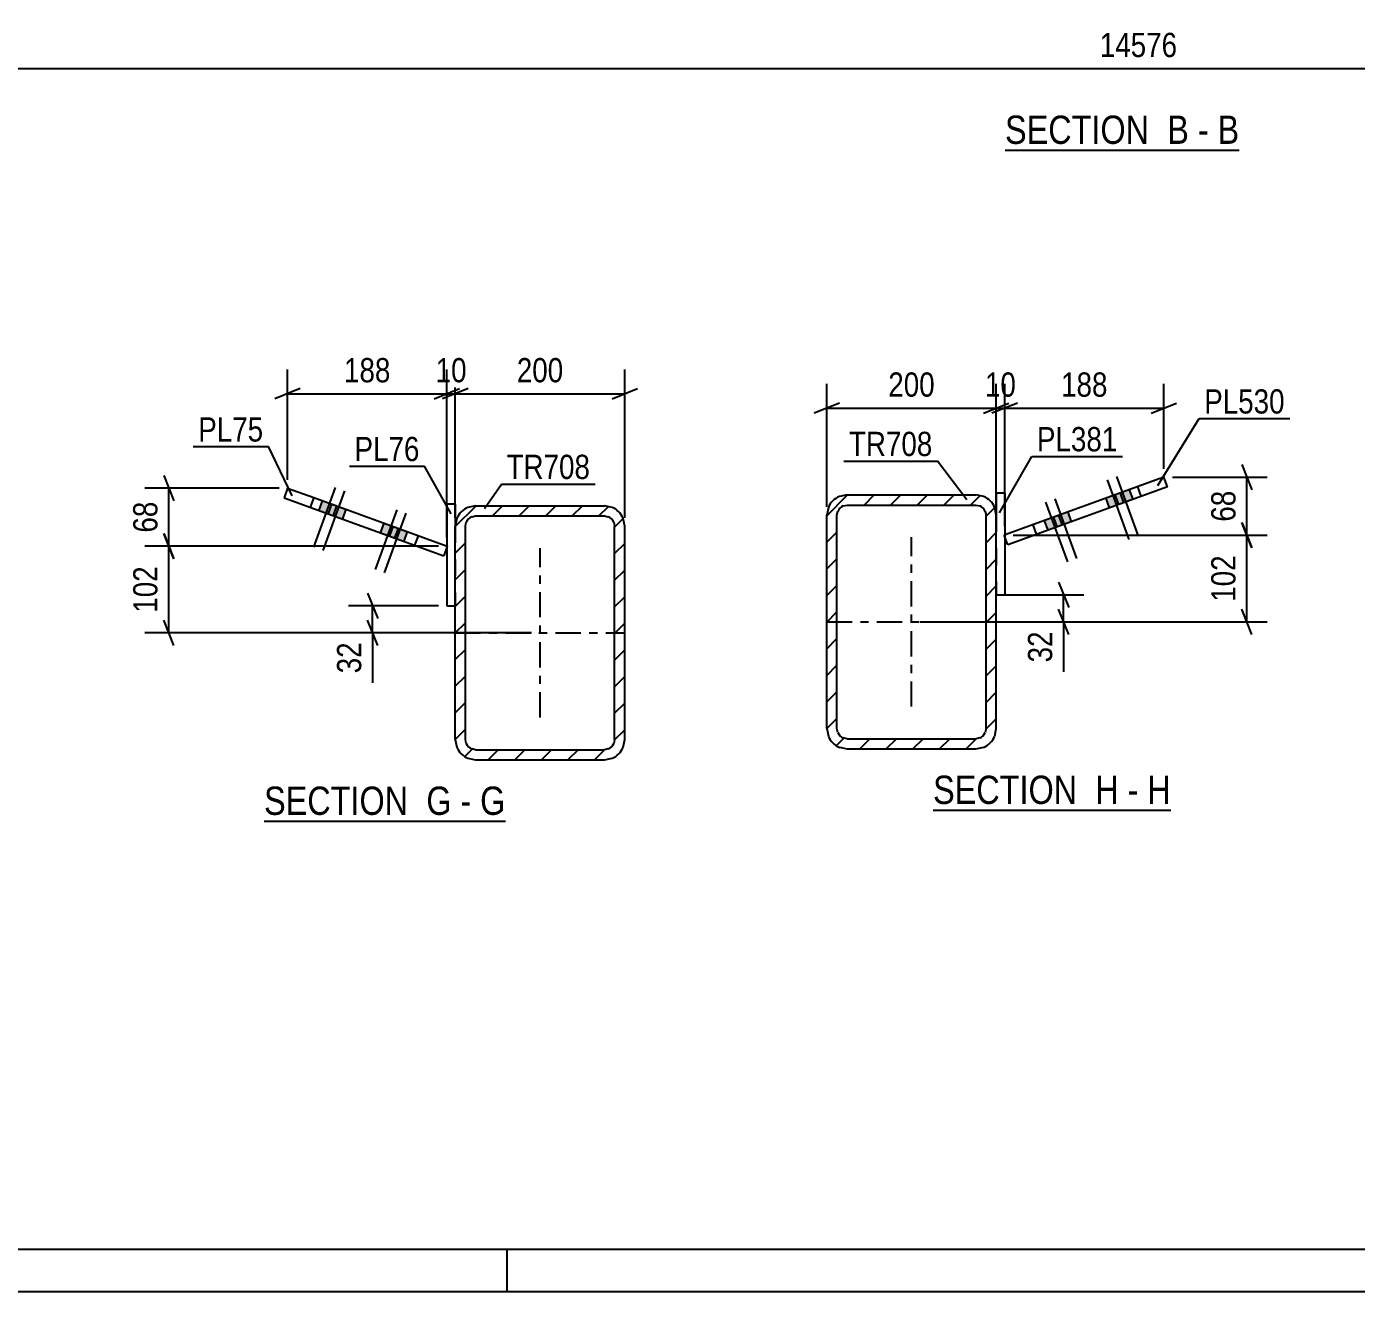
# Model space of a CAD drawing. Header units: millimetres. Extents: x -118 to 1071, y -539 to 302.
# Drawn here: x 174.2 to 331.2, y -539.5 to -390.1 of the extents above; entities that cross this region are included whole.
import ezdxf

# ---------------------------------------------------------------- set-up
doc = ezdxf.new("R2010")
doc.units = ezdxf.units.MM
doc.linetypes.add('DXK_LINE_DOT2', pattern=[3.9198, 1.9599, -1.9599])
doc.linetypes.add('DXK_LINE_DOT3', pattern=[5.9187, 2.979, -0.9799, 0.9799, -0.9799])
doc.styles.add('Arial Narrow', font='ARIALN.TTF', dxfattribs={"height": 0.2})

# ---------------------------------------------------------------- blocks, each defined once
blk = doc.blocks.new('Unknown-761550375-1135')
at = {"color": 5, "linetype": 'Continuous'}
for p, q in [((-113.09, -534.46), (1065.91, -534.46)), ((230.91, -539.46), (230.91, -534.46)), ((-118.09, -539.46), (1070.91, -539.46))]:
    blk.add_line(p, q, dxfattribs=at)
blk = doc.blocks.new('Unknown-761550375-13 - 6870')
at = {"color": 6, "linetype": 'Continuous'}
blk.add_line((289.67, -404.68), (317.32, -404.68), dxfattribs=at)
at = {"color": 0, "linetype": 'Continuous'}
for points in [[(307.78, -403.93), (307.78, -400.43), (289.67, -400.43), (289.67, -403.93)], [(311.39, -403.93), (311.39, -400.43), (308.83, -400.43), (308.83, -403.93)], [(313.71, -403.93), (313.71, -400.43), (312.44, -400.43), (312.44, -403.93)], [(317.32, -403.93), (317.32, -400.43), (314.76, -400.43), (314.76, -403.93)]]:
    blk.add_wipeout(points, dxfattribs=at)
at = {"color": 7, "linetype": 'Continuous', "style": 'Arial Narrow'}
for s, p in [('SECTION ', (289.67, -403.93)), ('B', (308.83, -403.93)), ('B', (314.76, -403.93)), ('-', (312.44, -403.93))]:
    blk.add_text(s, height=3.34, dxfattribs=at).set_placement(p)
blk = doc.blocks.new('Unknown-761550375-19 - 31502')
at = {"color": 6, "linetype": 'Continuous'}
blk.add_line((202.19, -483.93), (230.69, -483.93), dxfattribs=at)
at = {"color": 0, "linetype": 'Continuous'}
for points in [[(220.3, -483.18), (220.3, -479.68), (202.19, -479.68), (202.19, -483.18)], [(224.33, -483.18), (224.33, -479.68), (221.35, -479.68), (221.35, -483.18)], [(226.65, -483.18), (226.65, -479.68), (225.38, -479.68), (225.38, -483.18)], [(230.69, -483.18), (230.69, -479.68), (227.7, -479.68), (227.7, -483.18)]]:
    blk.add_wipeout(points, dxfattribs=at)
at = {"color": 7, "linetype": 'Continuous', "style": 'Arial Narrow'}
for s, p in [('SECTION ', (202.19, -483.18)), ('G', (221.35, -483.18)), ('G', (227.7, -483.18)), ('-', (225.38, -483.18))]:
    blk.add_text(s, height=3.34, dxfattribs=at).set_placement(p)
blk = doc.blocks.new('Unknown-761550375-20 - 31733')
at = {"color": 6, "linetype": 'Continuous'}
blk.add_line((281.18, -482.64), (309.25, -482.64), dxfattribs=at)
at = {"color": 0, "linetype": 'Continuous'}
for points in [[(299.29, -481.89), (299.29, -478.39), (281.18, -478.39), (281.18, -481.89)], [(303.1, -481.89), (303.1, -478.39), (300.34, -478.39), (300.34, -481.89)], [(305.43, -481.89), (305.43, -478.39), (304.15, -478.39), (304.15, -481.89)], [(309.25, -481.89), (309.25, -478.39), (306.48, -478.39), (306.48, -481.89)]]:
    blk.add_wipeout(points, dxfattribs=at)
at = {"color": 7, "linetype": 'Continuous', "style": 'Arial Narrow'}
for s, p in [('SECTION ', (281.18, -481.89)), ('H', (300.34, -481.89)), ('H', (306.48, -481.89)), ('-', (304.15, -481.89))]:
    blk.add_text(s, height=3.34, dxfattribs=at).set_placement(p)
blk = doc.blocks.new('Part-761550375-31545 - 31502')
at = {"linetype": 'Continuous'}
h = blk.add_hatch(dxfattribs=at)
h.set_pattern_fill('', scale=0.7, style=0, pattern_type=0)
h.set_pattern_definition([(45, (244.5912, -448.1592), (-1.57154, 1.57154), [])])
h.paths.add_polyline_path([(244.77, -449.08), (244.59, -448.16), (244.07, -447.38), (243.29, -446.86), (242.37, -446.68), (227.17, -446.68), (226.26, -446.86), (225.48, -447.38), (224.96, -448.16), (224.77, -449.08), (224.77, -474.28), (224.96, -475.2), (225.48, -475.97), (226.26, -476.49), (227.17, -476.68), (242.37, -476.68), (243.29, -476.49), (244.07, -475.97), (244.59, -475.2), (244.77, -474.28)])
h.paths.add_polyline_path([(243.48, -474.74), (243.22, -475.13), (242.83, -475.39), (242.37, -475.48), (227.17, -475.48), (226.71, -475.39), (226.33, -475.13), (226.07, -474.74), (225.97, -474.28), (225.97, -449.08), (226.07, -448.62), (226.33, -448.23), (226.71, -447.97), (227.17, -447.88), (242.37, -447.88), (242.83, -447.97), (243.22, -448.23), (243.48, -448.62), (243.57, -449.08), (243.57, -474.28)])
at = {"color": 2, "linetype": 'Continuous'}
for p, q in [((227.17, -446.68), (226.26, -446.86)), ((227.17, -446.68), (242.37, -446.68)), ((243.29, -446.86), (242.37, -446.68)), ((224.96, -448.16), (224.77, -449.08)), ((225.97, -449.08), (226.07, -448.62)), ((226.71, -447.97), (227.17, -447.88)), ((227.17, -447.88), (242.37, -447.88)), ((242.37, -447.88), (242.83, -447.97)), ((243.48, -448.62), (243.57, -449.08)), ((244.77, -449.08), (244.59, -448.16)), ((224.77, -474.28), (224.77, -449.08)), ((225.97, -474.28), (225.97, -449.08)), ((243.57, -474.28), (243.57, -449.08)), ((244.77, -474.28), (244.77, -449.08)), ((224.77, -474.28), (224.96, -475.2)), ((226.07, -474.74), (225.97, -474.28)), ((227.17, -475.48), (226.71, -475.39)), ((227.17, -475.48), (242.37, -475.48)), ((242.83, -475.39), (242.37, -475.48)), ((243.57, -474.28), (243.48, -474.74)), ((244.59, -475.2), (244.77, -474.28)), ((226.26, -476.49), (227.17, -476.68)), ((227.17, -476.68), (242.37, -476.68)), ((242.37, -476.68), (243.29, -476.49))]:
    blk.add_line(p, q, dxfattribs=at)
at = {"color": 7, "linetype": 'DXK_LINE_DOT3'}
for p, q in [((234.77, -471.68), (234.77, -451.68)), ((224.77, -461.68), (244.77, -461.68))]:
    blk.add_line(p, q, dxfattribs=at)
at = {"color": 2, "linetype": 'Continuous'}
for centre, radius, start, end in [((227.17, -449.08), 2.4, 112.5, 157.5), ((242.37, -449.08), 2.4, 22.5, 67.5), ((227.17, -449.08), 1.2, 112.5, 157.5), ((242.37, -449.08), 1.2, 22.5, 67.5), ((227.17, -474.28), 2.4, 202.5, 247.5), ((227.17, -474.28), 1.2, 202.5, 247.5), ((242.37, -474.28), 1.2, 292.5, 337.5), ((242.37, -474.28), 2.4, 292.5, 337.5)]:
    blk.add_arc(centre, radius, start, end, dxfattribs=at)
blk = doc.blocks.new('Part-761550375-31603 - 31502')
at = {"color": 2, "linetype": 'Continuous'}
for p, q in [((224.77, -446.48), (223.77, -446.48)), ((223.77, -446.48), (223.77, -458.48)), ((224.77, -446.48), (224.77, -449.08)), ((223.77, -458.48), (224.77, -458.48))]:
    blk.add_line(p, q, dxfattribs=at)
at = {"color": 7, "linetype": 'DXK_LINE_DOT2'}
blk.add_line((224.77, -449.08), (224.77, -458.48), dxfattribs=at)
blk = doc.blocks.new('Part-761550375-31628 - 31502')
at = {"color": 2, "linetype": 'Continuous'}
for p, q in [((204.97, -444.59), (204.56, -445.72)), ((204.56, -445.72), (223.41, -452.58)), ((204.97, -444.59), (208.06, -445.71)), ((208.06, -445.71), (207.65, -446.84)), ((208.06, -445.71), (223.82, -451.45)), ((223.82, -451.45), (223.41, -452.58))]:
    blk.add_line(p, q, dxfattribs=at)
at = {"color": 7, "linetype": 'DXK_LINE_DOT2'}
blk.add_line((220, -451.33), (220.41, -450.21), dxfattribs=at)
blk = doc.blocks.new('Bolt-761550375-31656 - 31502')
at = {"linetype": 'Continuous'}
for points in [[(208.65, -447.2), (210.34, -447.82), (210.75, -446.69), (209.06, -446.08)], [(209.74, -447.6), (211.43, -448.21), (211.84, -447.09), (210.15, -446.47)], [(215.91, -449.85), (217.6, -450.46), (218.01, -449.34), (216.32, -448.72)], [(217, -450.24), (218.69, -450.86), (219.1, -449.73), (217.41, -449.12)]]:
    blk.add_hatch(color=1, dxfattribs=at).paths.add_polyline_path(points)
at = {"color": 1, "linetype": 'Continuous'}
for p, q in [((210.59, -444.5), (208.02, -451.55)), ((211.68, -444.9), (209.11, -451.95)), ((209.06, -446.08), (208.65, -447.2)), ((210.15, -446.47), (209.74, -447.6)), ((210.75, -446.69), (210.34, -447.82)), ((211.84, -447.09), (211.43, -448.21)), ((217.85, -447.15), (215.29, -454.2)), ((216.32, -448.72), (215.91, -449.85)), ((218.94, -447.54), (216.38, -454.59)), ((217.41, -449.12), (217, -450.24)), ((218.01, -449.34), (217.6, -450.46)), ((219.1, -449.73), (218.69, -450.86))]:
    blk.add_line(p, q, dxfattribs=at)
blk = doc.blocks.new('Part-761550375-31776 - 31733')
at = {"linetype": 'Continuous'}
h = blk.add_hatch(dxfattribs=at)
h.set_pattern_fill('', scale=0.7, style=0, pattern_type=0)
h.set_pattern_definition([(45, (268.6299, -472.9864), (-1.57154, 1.57154), [])])
h.paths.add_polyline_path([(268.63, -447.79), (268.63, -472.99), (268.81, -473.9), (269.33, -474.68), (270.11, -475.2), (271.03, -475.39), (286.23, -475.39), (287.15, -475.2), (287.93, -474.68), (288.45, -473.9), (288.63, -472.99), (288.63, -447.79), (288.45, -446.87), (287.93, -446.09), (287.15, -445.57), (286.23, -445.39), (271.03, -445.39), (270.11, -445.57), (269.33, -446.09), (268.81, -446.87)])
h.paths.add_polyline_path([(270.18, -446.94), (270.57, -446.68), (271.03, -446.59), (286.23, -446.59), (286.69, -446.68), (287.08, -446.94), (287.34, -447.33), (287.43, -447.79), (287.43, -472.99), (287.34, -473.45), (287.08, -473.83), (286.69, -474.1), (286.23, -474.19), (271.03, -474.19), (270.57, -474.1), (270.18, -473.83), (269.92, -473.45), (269.83, -472.99), (269.83, -447.79), (269.92, -447.33)])
at = {"color": 2, "linetype": 'Continuous'}
for p, q in [((271.03, -445.39), (270.11, -445.57)), ((271.03, -445.39), (286.23, -445.39)), ((287.15, -445.57), (286.23, -445.39)), ((268.81, -446.87), (268.63, -447.79)), ((269.83, -447.79), (269.92, -447.33)), ((270.57, -446.68), (271.03, -446.59)), ((271.03, -446.59), (286.23, -446.59)), ((286.23, -446.59), (286.69, -446.68)), ((287.34, -447.33), (287.43, -447.79)), ((288.63, -447.79), (288.45, -446.87)), ((268.63, -472.99), (268.63, -447.79)), ((269.83, -472.99), (269.83, -447.79)), ((287.43, -472.99), (287.43, -447.79)), ((288.63, -472.99), (288.63, -447.79)), ((268.63, -472.99), (268.81, -473.9)), ((269.92, -473.45), (269.83, -472.99)), ((271.03, -474.19), (270.57, -474.1)), ((286.69, -474.1), (286.23, -474.19)), ((287.43, -472.99), (287.34, -473.45)), ((288.45, -473.9), (288.63, -472.99)), ((270.11, -475.2), (271.03, -475.39)), ((271.03, -474.19), (286.23, -474.19)), ((271.03, -475.39), (286.23, -475.39)), ((286.23, -475.39), (287.15, -475.2))]:
    blk.add_line(p, q, dxfattribs=at)
at = {"color": 7, "linetype": 'DXK_LINE_DOT3'}
for p, q in [((278.63, -470.39), (278.63, -450.39)), ((268.63, -460.39), (288.63, -460.39))]:
    blk.add_line(p, q, dxfattribs=at)
at = {"color": 2, "linetype": 'Continuous'}
for centre, radius, start, end in [((271.03, -447.79), 2.4, 112.5, 157.5), ((286.23, -447.79), 2.4, 22.5, 67.5), ((271.03, -447.79), 1.2, 112.5, 157.5), ((286.23, -447.79), 1.2, 22.5, 67.5), ((271.03, -472.99), 2.4, 202.5, 247.5), ((271.03, -472.99), 1.2, 202.5, 247.5), ((286.23, -472.99), 1.2, 292.5, 337.5), ((286.23, -472.99), 2.4, 292.5, 337.5)]:
    blk.add_arc(centre, radius, start, end, dxfattribs=at)
blk = doc.blocks.new('Part-761550375-31826 - 31733')
at = {"color": 2, "linetype": 'Continuous'}
for p, q in [((288.63, -445.19), (288.63, -447.79)), ((289.63, -445.19), (288.63, -445.19)), ((289.63, -445.19), (289.63, -457.19)), ((288.63, -457.19), (289.63, -457.19))]:
    blk.add_line(p, q, dxfattribs=at)
at = {"color": 7, "linetype": 'DXK_LINE_DOT2'}
blk.add_line((288.63, -447.79), (288.63, -457.19), dxfattribs=at)
blk = doc.blocks.new('Part-761550375-31855 - 31733')
at = {"color": 2, "linetype": 'Continuous'}
for p, q in [((308.43, -443.3), (289.58, -450.16)), ((308.84, -444.42), (308.43, -443.3)), ((308.84, -444.42), (289.99, -451.29)), ((305.75, -445.55), (305.34, -444.42)), ((289.99, -451.29), (289.58, -450.16))]:
    blk.add_line(p, q, dxfattribs=at)
at = {"color": 7, "linetype": 'DXK_LINE_DOT2'}
blk.add_line((293.4, -450.04), (292.99, -448.92), dxfattribs=at)
blk = doc.blocks.new('Bolt-761550375-31883 - 31733')
at = {"linetype": 'Continuous'}
for points in [[(301.98, -446.92), (303.67, -446.31), (303.26, -445.18), (301.57, -445.8)], [(303.06, -446.53), (304.76, -445.91), (304.34, -444.78), (302.65, -445.4)], [(295.8, -449.17), (297.49, -448.56), (297.08, -447.43), (295.39, -448.04)], [(294.71, -449.57), (296.4, -448.95), (295.99, -447.82), (294.3, -448.44)]]:
    blk.add_hatch(color=1, dxfattribs=at).paths.add_polyline_path(points)
at = {"color": 1, "linetype": 'Continuous'}
for p, q in [((301.73, -443.61), (304.29, -450.66)), ((302.82, -443.21), (305.38, -450.26)), ((295.55, -445.86), (298.12, -452.9)), ((301.57, -445.8), (301.98, -446.92)), ((302.65, -445.4), (303.06, -446.53)), ((303.26, -445.18), (303.67, -446.31)), ((304.34, -444.78), (304.76, -445.91)), ((294.46, -446.25), (297.03, -453.3)), ((297.08, -447.43), (297.49, -448.56)), ((294.3, -448.44), (294.71, -449.57)), ((295.39, -448.04), (295.8, -449.17)), ((295.99, -447.82), (296.4, -448.95))]:
    blk.add_line(p, q, dxfattribs=at)
blk = doc.blocks.new('StraightDimension-761550375-7114 - 6870')
at = {"color": 7, "linetype": 'Continuous'}
blk.add_line((-49.89, -395.03), (660.76, -395.03), dxfattribs=at)
at = {"color": 0}
blk.add_wipeout([(310.6, -394.28), (310.6, -390.08), (300.26, -390.08), (300.26, -394.28)], dxfattribs=at)
at = {"color": 3, "style": 'Arial Narrow'}
blk.add_text('14576', height=2.863, dxfattribs=at).set_placement((300.86, -393.68))
blk = doc.blocks.new('StraightDimension-761550375-33558 - 31502')
at = {"color": 7, "linetype": 'Continuous'}
for p, q in [((190.35, -443.09), (191.55, -446.09)), ((203.97, -444.59), (188.1, -444.59)), ((190.95, -451.43), (190.95, -444.59)), ((191.55, -452.93), (190.35, -449.93)), ((222.77, -451.43), (188.1, -451.43))]:
    blk.add_line(p, q, dxfattribs=at)
at = {"color": 0}
blk.add_wipeout([(190.2, -445.58), (186, -445.58), (186, -450.44), (190.2, -450.44)], dxfattribs=at)
at = {"color": 3, "style": 'Arial Narrow'}
blk.add_text('68', height=2.863, rotation=90.0002, dxfattribs=at).set_placement((189.6, -449.84))
blk = doc.blocks.new('StraightDimension-761550375-33460 - 31502')
at = {"color": 7, "linetype": 'Continuous'}
for p, q in [((224.77, -448.08), (224.77, -430.59)), ((244.77, -448.08), (244.77, -430.59)), ((226.27, -432.84), (223.27, -434.04)), ((243.27, -434.04), (246.27, -432.84)), ((224.77, -433.44), (244.77, -433.44))]:
    blk.add_line(p, q, dxfattribs=at)
at = {"color": 0}
blk.add_wipeout([(238.12, -432.69), (238.12, -428.49), (231.43, -428.49), (231.43, -432.69)], dxfattribs=at)
at = {"color": 3, "style": 'Arial Narrow'}
blk.add_text('200', height=2.863, dxfattribs=at).set_placement((232.03, -432.09))
blk = doc.blocks.new('StraightDimension-761550375-33461 - 31502')
at = {"color": 7, "linetype": 'Continuous'}
for p, q in [((223.77, -450.43), (223.77, -430.59)), ((224.77, -448.08), (224.77, -430.59)), ((222.27, -434.04), (225.27, -432.84)), ((226.27, -432.84), (223.27, -434.04)), ((223.77, -433.44), (224.77, -433.44))]:
    blk.add_line(p, q, dxfattribs=at)
at = {"color": 0}
blk.add_wipeout([(226.7, -432.69), (226.7, -428.49), (221.85, -428.49), (221.85, -432.69)], dxfattribs=at)
at = {"color": 3, "style": 'Arial Narrow'}
blk.add_text('10', height=2.863, dxfattribs=at).set_placement((222.45, -432.09))
blk = doc.blocks.new('StraightDimension-761550375-33462 - 31502')
at = {"color": 7, "linetype": 'Continuous'}
for p, q in [((204.97, -443.59), (204.97, -430.59)), ((223.77, -450.43), (223.77, -430.59)), ((206.47, -432.84), (203.47, -434.04)), ((222.27, -434.04), (225.27, -432.84)), ((204.97, -433.44), (223.77, -433.44))]:
    blk.add_line(p, q, dxfattribs=at)
at = {"color": 0}
blk.add_wipeout([(217.72, -432.69), (217.72, -428.49), (211.03, -428.49), (211.03, -432.69)], dxfattribs=at)
at = {"color": 3, "style": 'Arial Narrow'}
blk.add_text('188', height=2.863, dxfattribs=at).set_placement((211.63, -432.09))
blk = doc.blocks.new('StraightDimension-761550375-33521 - 31502')
at = {"color": 7, "linetype": 'Continuous'}
for p, q in [((214.41, -456.98), (215.61, -459.98)), ((222.77, -458.48), (212.16, -458.48)), ((215.01, -461.68), (215.01, -458.48)), ((215.61, -463.18), (214.41, -460.18)), ((233.77, -461.68), (212.16, -461.68))]:
    blk.add_line(p, q, dxfattribs=at)
at = {"color": 0}
blk.add_wipeout([(214.26, -462.2), (210.06, -462.2), (210.06, -467.06), (214.26, -467.06)], dxfattribs=at)
at = {"color": 7, "linetype": 'Continuous'}
blk.add_line((215.01, -461.68), (215.01, -467.58), dxfattribs=at)
blk.add_line((215.01, -461.68), (215.01, -467.58), dxfattribs=at)
at = {"color": 3, "style": 'Arial Narrow'}
blk.add_text('32', height=2.863, rotation=90.0002, dxfattribs=at).set_placement((213.66, -466.46))
blk = doc.blocks.new('StraightDimension-761550375-33559 - 31502')
at = {"color": 7, "linetype": 'Continuous'}
for p, q in [((190.35, -449.93), (191.55, -452.93)), ((222.77, -451.43), (188.1, -451.43)), ((190.95, -461.68), (190.95, -451.43)), ((191.55, -463.18), (190.35, -460.18)), ((233.77, -461.68), (188.1, -461.68))]:
    blk.add_line(p, q, dxfattribs=at)
at = {"color": 0}
blk.add_wipeout([(190.2, -453.21), (186, -453.21), (186, -459.9), (190.2, -459.9)], dxfattribs=at)
at = {"color": 3, "style": 'Arial Narrow'}
blk.add_text('102', height=2.863, rotation=90.0002, dxfattribs=at).set_placement((189.6, -459.3))
blk = doc.blocks.new('StraightDimension-761550375-33851 - 31733')
at = {"color": 7, "linetype": 'Continuous'}
for p, q in [((288.63, -446.79), (288.63, -432.29)), ((289.63, -449.14), (289.63, -432.29)), ((287.13, -435.74), (290.13, -434.54)), ((291.13, -434.54), (288.13, -435.74)), ((288.63, -435.14), (289.63, -435.14))]:
    blk.add_line(p, q, dxfattribs=at)
at = {"color": 0}
blk.add_wipeout([(291.56, -434.39), (291.56, -430.19), (286.7, -430.19), (286.7, -434.39)], dxfattribs=at)
at = {"color": 3, "style": 'Arial Narrow'}
blk.add_text('10', height=2.863, dxfattribs=at).set_placement((287.3, -433.79))
blk = doc.blocks.new('StraightDimension-761550375-33852 - 31733')
at = {"color": 7, "linetype": 'Continuous'}
for p, q in [((268.63, -446.79), (268.63, -432.29)), ((288.63, -446.79), (288.63, -432.29)), ((270.13, -434.54), (267.13, -435.74)), ((287.13, -435.74), (290.13, -434.54)), ((268.63, -435.14), (288.63, -435.14))]:
    blk.add_line(p, q, dxfattribs=at)
at = {"color": 0}
blk.add_wipeout([(281.97, -434.39), (281.97, -430.19), (275.29, -430.19), (275.29, -434.39)], dxfattribs=at)
at = {"color": 3, "style": 'Arial Narrow'}
blk.add_text('200', height=2.863, dxfattribs=at).set_placement((275.89, -433.79))
blk = doc.blocks.new('StraightDimension-761550375-33953 - 31733')
at = {"color": 7, "linetype": 'Continuous'}
for p, q in [((295.99, -455.69), (297.19, -458.69)), ((289.63, -457.19), (298.99, -457.19)), ((296.59, -460.39), (296.59, -457.19)), ((297.19, -461.89), (295.99, -458.89)), ((279.63, -460.39), (298.99, -460.39))]:
    blk.add_line(p, q, dxfattribs=at)
at = {"color": 0}
blk.add_wipeout([(295.84, -460.91), (291.64, -460.91), (291.64, -465.77), (295.84, -465.77)], dxfattribs=at)
at = {"color": 7, "linetype": 'Continuous'}
blk.add_line((296.59, -460.39), (296.59, -466.29), dxfattribs=at)
blk.add_line((296.59, -460.39), (296.59, -466.29), dxfattribs=at)
at = {"color": 3, "style": 'Arial Narrow'}
blk.add_text('32', height=2.863, rotation=90.0002, dxfattribs=at).set_placement((295.24, -465.17))
blk = doc.blocks.new('StraightDimension-761550375-33737 - 31733')
at = {"color": 7, "linetype": 'Continuous'}
for p, q in [((317.63, -441.8), (318.83, -444.8)), ((309.43, -443.3), (320.63, -443.3)), ((318.23, -450.14), (318.23, -443.3)), ((318.83, -451.64), (317.63, -448.64)), ((290.63, -450.14), (320.63, -450.14))]:
    blk.add_line(p, q, dxfattribs=at)
at = {"color": 0}
blk.add_wipeout([(317.48, -444.29), (313.28, -444.29), (313.28, -449.15), (317.48, -449.15)], dxfattribs=at)
at = {"color": 3, "style": 'Arial Narrow'}
blk.add_text('68', height=2.863, rotation=90.0002, dxfattribs=at).set_placement((316.88, -448.55))
blk = doc.blocks.new('StraightDimension-761550375-33738 - 31733')
at = {"color": 7, "linetype": 'Continuous'}
for p, q in [((317.63, -448.64), (318.83, -451.64)), ((290.63, -450.14), (320.63, -450.14)), ((318.23, -460.39), (318.23, -450.14)), ((318.83, -461.89), (317.63, -458.89)), ((279.63, -460.39), (320.63, -460.39))]:
    blk.add_line(p, q, dxfattribs=at)
at = {"color": 0}
blk.add_wipeout([(317.48, -451.92), (313.28, -451.92), (313.28, -458.61), (317.48, -458.61)], dxfattribs=at)
at = {"color": 3, "style": 'Arial Narrow'}
blk.add_text('102', height=2.863, rotation=90.0002, dxfattribs=at).set_placement((316.88, -458.01))
blk = doc.blocks.new('StraightDimension-761550375-33850 - 31733')
at = {"color": 7, "linetype": 'Continuous'}
for p, q in [((289.63, -449.14), (289.63, -432.29)), ((308.43, -442.3), (308.43, -432.29)), ((291.13, -434.54), (288.13, -435.74)), ((306.93, -435.74), (309.93, -434.54)), ((289.63, -435.14), (308.43, -435.14))]:
    blk.add_line(p, q, dxfattribs=at)
at = {"color": 0}
blk.add_wipeout([(302.37, -434.39), (302.37, -430.19), (295.69, -430.19), (295.69, -434.39)], dxfattribs=at)
at = {"color": 3, "style": 'Arial Narrow'}
blk.add_text('188', height=2.863, dxfattribs=at).set_placement((296.29, -433.79))
blk = doc.blocks.new('Mark-761550375-33443 - 31502')
at = {"color": 0}
blk.add_wipeout([(202.1, -439.09), (202.1, -436.09), (194.42, -436.09), (194.42, -439.09)], dxfattribs=at)
blk.add_wipeout([(202.1, -439.09), (202.1, -436.09), (194.42, -436.09), (194.42, -439.09)], dxfattribs=at)
at = {"color": 30, "linetype": 'Continuous'}
for p in [(193.82, -439.69), (205.51, -445.51)]:
    blk.add_line(p, (202.7, -439.69), dxfattribs=at)
at = {"color": 3, "style": 'Arial Narrow'}
blk.add_text('PL75', height=2.863, dxfattribs=at).set_placement((194.42, -439.09))
blk = doc.blocks.new('Mark-761550375-33437 - 31502')
at = {"color": 0}
blk.add_wipeout([(240.68, -443.51), (240.68, -440.51), (230.82, -440.51), (230.82, -443.51)], dxfattribs=at)
blk.add_wipeout([(240.68, -443.51), (240.68, -440.51), (230.82, -440.51), (230.82, -443.51)], dxfattribs=at)
at = {"color": 30, "linetype": 'Continuous'}
for p, q in [((228.2, -447.01), (230.22, -444.11)), ((230.22, -444.11), (241.28, -444.11))]:
    blk.add_line(p, q, dxfattribs=at)
at = {"color": 3, "style": 'Arial Narrow'}
blk.add_text('TR708', height=2.863, dxfattribs=at).set_placement((230.82, -443.51))
blk = doc.blocks.new('Mark-761550375-33440 - 31502')
at = {"color": 0}
blk.add_wipeout([(220.55, -441.4), (220.55, -438.4), (212.87, -438.4), (212.87, -441.4)], dxfattribs=at)
blk.add_wipeout([(220.55, -441.4), (220.55, -438.4), (212.87, -438.4), (212.87, -441.4)], dxfattribs=at)
at = {"color": 30, "linetype": 'Continuous'}
for p in [(212.27, -442), (224.28, -447.63)]:
    blk.add_line(p, (221.15, -442), dxfattribs=at)
at = {"color": 3, "style": 'Arial Narrow'}
blk.add_text('PL76', height=2.863, dxfattribs=at).set_placement((212.87, -441.4))
blk = doc.blocks.new('Mark-761550375-33976 - 31733')
at = {"color": 0}
blk.add_wipeout([(281.11, -440.8), (281.11, -437.8), (271.24, -437.8), (271.24, -440.8)], dxfattribs=at)
blk.add_wipeout([(281.11, -440.8), (281.11, -437.8), (271.24, -437.8), (271.24, -440.8)], dxfattribs=at)
at = {"color": 30, "linetype": 'Continuous'}
for p in [(270.64, -441.4), (285.16, -445.99)]:
    blk.add_line(p, (281.71, -441.4), dxfattribs=at)
at = {"color": 3, "style": 'Arial Narrow'}
blk.add_text('TR708', height=2.863, dxfattribs=at).set_placement((271.24, -440.8))
blk = doc.blocks.new('Mark-761550375-33979 - 31733')
at = {"color": 0}
blk.add_wipeout([(302.95, -440.24), (302.95, -437.24), (293.44, -437.24), (293.44, -440.24)], dxfattribs=at)
blk.add_wipeout([(302.95, -440.24), (302.95, -437.24), (293.44, -437.24), (293.44, -440.24)], dxfattribs=at)
at = {"color": 30, "linetype": 'Continuous'}
for p, q in [((289.03, -447.52), (292.84, -440.84)), ((292.84, -440.84), (303.55, -440.84))]:
    blk.add_line(p, q, dxfattribs=at)
at = {"color": 3, "style": 'Arial Narrow'}
blk.add_text('PL381', height=2.863, dxfattribs=at).set_placement((293.44, -440.24))
blk = doc.blocks.new('Mark-761550375-33982 - 31733')
at = {"color": 0}
blk.add_wipeout([(322.7, -435.78), (322.7, -432.78), (313.19, -432.78), (313.19, -435.78)], dxfattribs=at)
blk.add_wipeout([(322.7, -435.78), (322.7, -432.78), (313.19, -432.78), (313.19, -435.78)], dxfattribs=at)
at = {"color": 30, "linetype": 'Continuous'}
for p, q in [((307.7, -444.27), (312.59, -436.38)), ((312.59, -436.38), (323.3, -436.38))]:
    blk.add_line(p, q, dxfattribs=at)
at = {"color": 3, "style": 'Arial Narrow'}
blk.add_text('PL530', height=2.863, dxfattribs=at).set_placement((313.19, -435.78))

msp = doc.modelspace()

# ---------------------------------------------------------------- block references
for name in ['Unknown-761550375-1135', 'Part-761550375-31855 - 31733', 'Bolt-761550375-31883 - 31733', 'Part-761550375-31628 - 31502', 'Bolt-761550375-31656 - 31502', 'Part-761550375-31776 - 31733', 'Part-761550375-31826 - 31733', 'Part-761550375-31603 - 31502', 'Part-761550375-31545 - 31502']:
    msp.add_blockref(name, (0, 0))

# ---------------------------------------------------------------- next in the draw order: block references
for name in ['StraightDimension-761550375-7114 - 6870', 'Unknown-761550375-13 - 6870', 'StraightDimension-761550375-33851 - 31733', 'StraightDimension-761550375-33558 - 31502', 'StraightDimension-761550375-33953 - 31733', 'StraightDimension-761550375-33521 - 31502', 'Unknown-761550375-20 - 31733', 'Unknown-761550375-19 - 31502']:
    msp.add_blockref(name, (0, 0))

# ---------------------------------------------------------------- next in the draw order: block references
for name in ['StraightDimension-761550375-33460 - 31502', 'StraightDimension-761550375-33852 - 31733']:
    msp.add_blockref(name, (0, 0))

# ---------------------------------------------------------------- next in the draw order: block references
for name in ['StraightDimension-761550375-33461 - 31502', 'Mark-761550375-33976 - 31733', 'Mark-761550375-33437 - 31502', 'StraightDimension-761550375-33737 - 31733']:
    msp.add_blockref(name, (0, 0))

# ---------------------------------------------------------------- next in the draw order: block references
for name in ['StraightDimension-761550375-33462 - 31502', 'StraightDimension-761550375-33738 - 31733']:
    msp.add_blockref(name, (0, 0))

# ---------------------------------------------------------------- next in the draw order: block references
for name in ['StraightDimension-761550375-33850 - 31733', 'Mark-761550375-33443 - 31502', 'Mark-761550375-33440 - 31502', 'StraightDimension-761550375-33559 - 31502']:
    msp.add_blockref(name, (0, 0))

# ---------------------------------------------------------------- next in the draw order: block references
for name in ['Mark-761550375-33982 - 31733', 'Mark-761550375-33979 - 31733']:
    msp.add_blockref(name, (0, 0))

doc.saveas('drawing.dxf')
